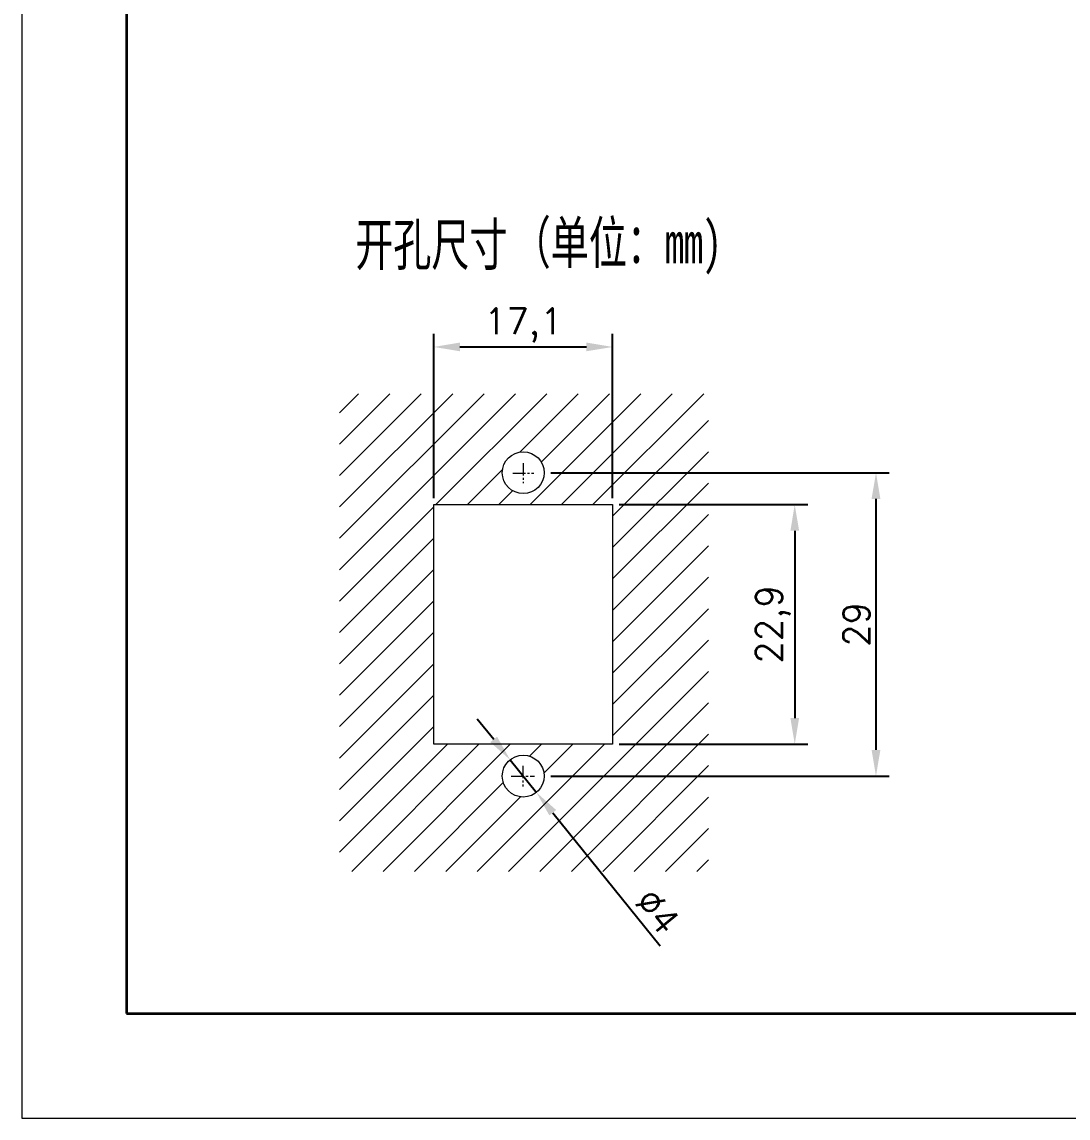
# Model space of a CAD drawing. Header units: millimetres. Extents: x -148 to 148, y -105 to 105.
# Drawn here: x -148.5 to -48.5, y -105 to -0.2 of the extents above; entities that cross this region are included whole.
import ezdxf

# ---------------------------------------------------------------- set-up
doc = ezdxf.new("R2010")
doc.units = ezdxf.units.MM
doc.header["$PDSIZE"] = -5
doc.linetypes.add('点画线', pattern=[18, 12, -2, 2, -2])
doc.layers.get('0').update_dxf_attribs({"lineweight": 18})
doc.layers.add('粗实线层', color=7, linetype='Continuous', lineweight=35)
doc.layers.add('细实线层', color=7, linetype='Continuous', lineweight=18)
doc.styles.get("Standard").update_dxf_attribs({"font": 'txt.shx'})
doc.styles.add('标准', font='', dxfattribs={"width": 0.667})
doc.styles.get('标准').set_extended_font_data('宋体')
doc.dimstyles.get("Standard").update_dxf_attribs({"dimtxt": 0.18, "dimasz": 0.18, "dimexe": 0.18, "dimexo": 0.0625, "dimgap": 0.09, "dimtad": 0, "dimtih": 1, "dimtoh": 1, "dimdec": 4, "dimzin": 0, "dimdsep": 46, "dimtxsty": 'Standard', "dimcen": 0.09, "dimdle": 0.36, "dimadec": 0, "dimazin": 0, "dimtfac": 1, "dimtdec": 4, "dimtofl": 0, "dimtmove": 0, "dimatfit": 3, "dimfxl": 1, "dimtolj": 1, "dimarcsym": 0})

# ---------------------------------------------------------------- blocks, each defined once
blk = doc.blocks.new('$CAXA_FRAME_13B17AC1$')
at = {"layer": '粗实线层'}
for p, q in [((-138.5, 95), (-138.5, -95)), ((-138.5, -95), (138.5, -95))]:
    blk.add_line(p, q, dxfattribs=at)
at = {"layer": '细实线层'}
for p, q in [((-148.5, 105), (-148.5, -105)), ((-148.5, -105), (148.5, -105))]:
    blk.add_line(p, q, dxfattribs=at)
blk = doc.blocks.new('*D14')
at = {"color": 0, "lineweight": -2, "transparency": 16777216}
for p, q in [((-109.12, -45.73), (-109.12, -30.04)), ((-92.02, -45.73), (-92.02, -30.04)), ((-106.62, -31.29), (-94.52, -31.29))]:
    blk.add_line(p, q, dxfattribs=at)
at = {"color": 0, "transparency": 16777216}
for points in [[(-106.62, -30.87), (-106.62, -31.7), (-109.12, -31.29)], [(-94.52, -30.87), (-94.52, -31.7), (-92.02, -31.29)]]:
    blk.add_solid(points, dxfattribs=at)
at = {"layer": 'Defpoints', "color": 0, "transparency": 16777216}
for p in [(-92.02, -31.29), (-109.12, -46.36), (-92.02, -46.36)]:
    blk.add_point(p, dxfattribs=at)
at = {"color": 0, "transparency": 16777216, "insert": (-100.57, -29.2), "char_height": 2.5, "attachment_point": 5}
blk.add_mtext('\\A1;17,1', dxfattribs=at)
blk = doc.blocks.new('*D15')
at = {"color": 0, "lineweight": -2, "transparency": 16777216}
for p, q in [((-91.39, -46.36), (-73.36, -46.36)), ((-74.61, -48.86), (-74.61, -66.76)), ((-91.39, -69.26), (-73.36, -69.26))]:
    blk.add_line(p, q, dxfattribs=at)
at = {"color": 0, "transparency": 16777216}
for points in [[(-75.02, -48.86), (-74.19, -48.86), (-74.61, -46.36)], [(-75.02, -66.76), (-74.19, -66.76), (-74.61, -69.26)]]:
    blk.add_solid(points, dxfattribs=at)
at = {"layer": 'Defpoints', "color": 0, "transparency": 16777216}
for p in [(-92.02, -46.36), (-92.02, -69.26), (-74.61, -69.26)]:
    blk.add_point(p, dxfattribs=at)
at = {"color": 0, "transparency": 16777216, "insert": (-76.69, -57.81), "char_height": 2.5, "attachment_point": 5, "rotation": 90}
blk.add_mtext('\\A1;22,9', dxfattribs=at)
blk = doc.blocks.new('*D16')
at = {"color": 0, "lineweight": -2, "transparency": 16777216}
for p, q in [((-97.94, -43.31), (-65.59, -43.31)), ((-66.84, -45.81), (-66.84, -69.81)), ((-97.94, -72.31), (-65.59, -72.31))]:
    blk.add_line(p, q, dxfattribs=at)
at = {"color": 0, "linetype": '点画线', "transparency": 16777216}
for points in [[(-67.26, -45.81), (-66.42, -45.81), (-66.84, -43.31)], [(-67.26, -69.81), (-66.42, -69.81), (-66.84, -72.31)]]:
    blk.add_solid(points, dxfattribs=at)
at = {"layer": 'Defpoints', "color": 0, "linetype": '点画线', "transparency": 16777216}
for p in [(-98.57, -43.31), (-98.57, -72.31), (-66.84, -72.31)]:
    blk.add_point(p, dxfattribs=at)
at = {"color": 0, "linetype": '点画线', "transparency": 16777216, "insert": (-68.71, -57.81), "char_height": 2.5, "attachment_point": 5, "rotation": 90}
blk.add_mtext('\\A1;29', dxfattribs=at)
blk = doc.blocks.new('*D17')
at = {"color": 0, "lineweight": -2, "transparency": 16777216}
for p, q in [((-103.39, -68.81), (-104.96, -66.86)), ((-101.82, -70.75), (-99.31, -73.87)), ((-97.75, -75.81), (-87.49, -88.54))]:
    blk.add_line(p, q, dxfattribs=at)
at = {"color": 0, "linetype": '点画线', "transparency": 16777216}
for points in [[(-103.07, -68.54), (-103.72, -69.07), (-101.82, -70.75)], [(-97.42, -75.55), (-98.07, -76.07), (-99.31, -73.87)]]:
    blk.add_solid(points, dxfattribs=at)
at = {"layer": 'Defpoints', "color": 0, "linetype": '点画线', "transparency": 16777216}
for p in [(-101.82, -70.75), (-99.31, -73.87)]:
    blk.add_point(p, dxfattribs=at)
at = {"color": 0, "linetype": '点画线', "transparency": 16777216, "insert": (-87.73, -85.25), "char_height": 2.5, "attachment_point": 5, "rotation": 308.8646}
blk.add_mtext('\\A1;∅4', dxfattribs=at)

msp = doc.modelspace()

# ---------------------------------------------------------------- hatches: boundary and pattern name
h = msp.add_hatch()
h.set_pattern_fill('JIS_WOOD', color=256, scale=3)
h.set_pattern_definition([(45, (-54.8254, -37.2739), (-1.5, 1.5), [])])
h.paths.add_polyline_path([(-82.862, -35.763), (-118.134, -35.763), (-118.134, -81.416), (-82.862, -81.416)])
h.paths.add_polyline_path([(-109.119, -46.359), (-92.019, -46.359), (-92.019, -69.259), (-109.119, -69.259)], flags=16)
h.paths.add_polyline_path([(-98.569, -43.309, -1), (-102.569, -43.309, -1)], flags=16)
h.paths.add_polyline_path([(-98.569, -72.309, -1), (-102.569, -72.309, -1)], flags=16)

# ---------------------------------------------------------------- linework, layer by layer
at = {"linetype": '点画线', "ltscale": 0.1}
for p, q in [((-100.569, -42.392), (-100.569, -44.302)), ((-101.565, -43.347), (-99.563, -43.347)), ((-100.595, -71.318), (-100.595, -73.299)), ((-101.71, -72.309), (-99.48, -72.309))]:
    msp.add_line(p, q, dxfattribs=at)
for p, q in [((-109.119, -46.359), (-92.019, -46.359)), ((-109.119, -69.259), (-109.119, -46.359)), ((-109.119, -46.359), (-109.119, -46.359)), ((-92.019, -46.359), (-92.019, -69.259)), ((-92.019, -69.259), (-109.119, -69.259))]:
    msp.add_line(p, q)
for centre in [(-100.569, -43.309), (-100.569, -72.309)]:
    msp.add_circle(centre, 2)

# ---------------------------------------------------------------- block references
at = {"layer": '粗实线层'}
msp.add_blockref('$CAXA_FRAME_13B17AC1$', (0, 0), dxfattribs=at)

# ---------------------------------------------------------------- texts
at = {"linetype": '点画线', "style": '标准', "width": 0.667}
for s, p in [('（单位：mm)', (-101.574, -23.306)), ('开孔尺寸', (-116.631, -23.493))]:
    msp.add_text(s, height=4, dxfattribs=at).set_placement(p)

# ---------------------------------------------------------------- dimensions: what is measured, and where the dimension line sits
dim = msp.add_linear_dim(base=(-92.019, -31.285), p1=(-109.119, -46.359), p2=(-92.019, -46.359), dimstyle='Standard', override={"dimtxt": 2.5, "dimasz": 2.5, "dimexe": 1.25, "dimexo": 0.625, "dimgap": 0.625, "dimtad": 1, "dimtih": 0, "dimtoh": 0, "dimdec": 2, "dimzin": 8, "dimdsep": 44, "dimdle": 5, "dimtdec": 2, "dimtofl": 1, "dimatfit": 0, "dimarcsym": 1})
dim.commit()
dim.dimension.update_dxf_attribs({"geometry": '*D14', "text_midpoint": (-100.569, -29.202)})
at = {"linetype": '点画线'}
dim = msp.add_linear_dim(base=(-66.839, -72.309), p1=(-98.569, -43.309), p2=(-98.569, -72.309), angle=90, dimstyle='Standard', override={"dimtxt": 2.5, "dimasz": 2.5, "dimexe": 1.25, "dimexo": 0.625, "dimgap": 0.625, "dimtad": 1, "dimtih": 0, "dimtoh": 0, "dimdec": 2, "dimzin": 8, "dimdsep": 44, "dimdle": 5, "dimtdec": 2, "dimtofl": 1, "dimatfit": 0, "dimarcsym": 1}, dxfattribs=at)
dim.commit()
dim.dimension.update_dxf_attribs({"geometry": '*D16', "text_midpoint": (-68.714, -57.809)})
dim = msp.add_linear_dim(base=(-74.606, -69.259), p1=(-92.019, -46.359), p2=(-92.019, -69.259), angle=90, dimstyle='Standard', override={"dimtxt": 2.5, "dimasz": 2.5, "dimexe": 1.25, "dimexo": 0.625, "dimgap": 0.625, "dimtad": 1, "dimtih": 0, "dimtoh": 0, "dimdec": 2, "dimzin": 8, "dimdsep": 44, "dimdle": 5, "dimtdec": 2, "dimtofl": 1, "dimatfit": 0, "dimarcsym": 1})
dim.commit()
dim.dimension.update_dxf_attribs({"geometry": '*D15', "text_midpoint": (-76.689, -57.809)})
dim = msp.add_diameter_dim_2p(p1=(-101.824, -70.752), p2=(-99.314, -73.866), dimstyle='Standard', override={"dimtxt": 2.5, "dimasz": 2.5, "dimexe": 1.25, "dimexo": 0.625, "dimgap": 0.625, "dimtad": 1, "dimtih": 0, "dimtoh": 0, "dimdec": 2, "dimzin": 8, "dimdsep": 44, "dimdle": 5, "dimtdec": 2, "dimtofl": 1, "dimatfit": 0, "dimarcsym": 1}, dxfattribs=at)
dim.commit()
dim.dimension.update_dxf_attribs({"geometry": '*D17', "text_midpoint": (-89.191, -86.428), "dimtype": 163})

doc.saveas('drawing.dxf')
